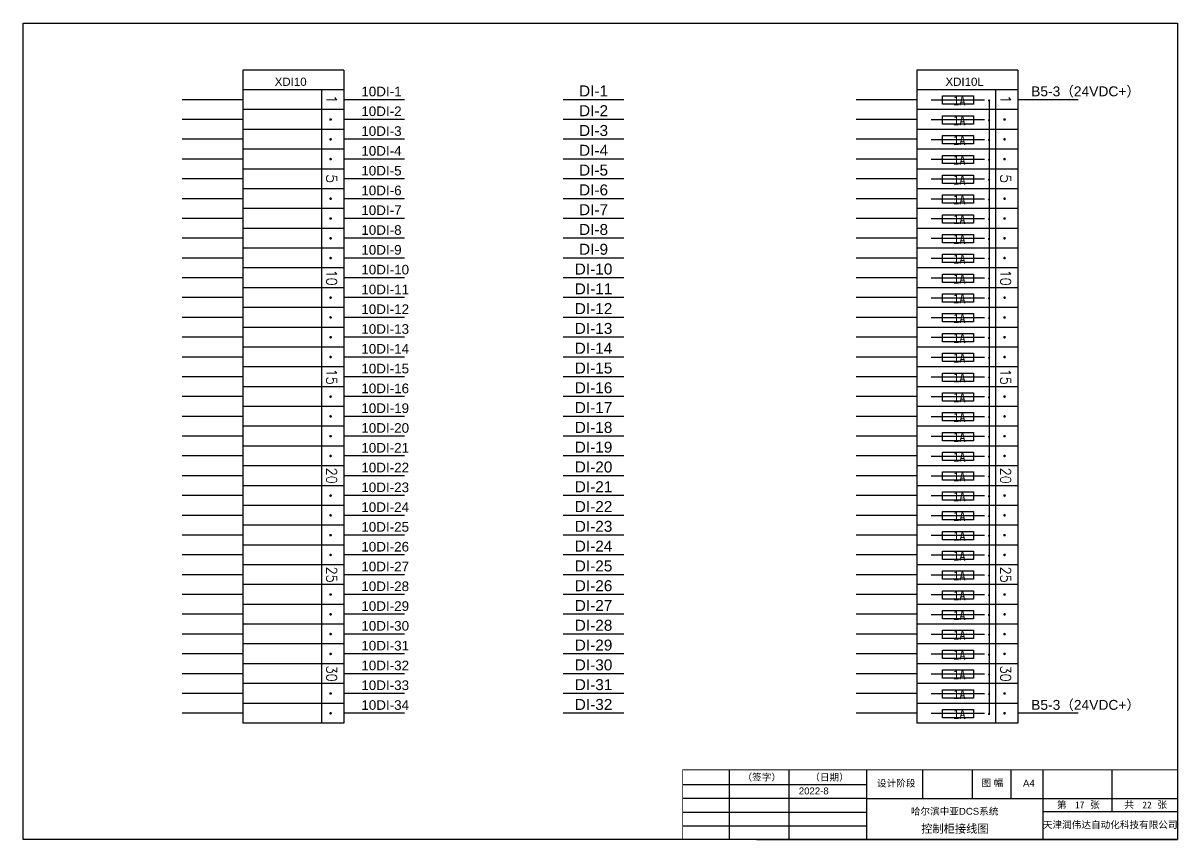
# Model space of a CAD drawing. Extents: x -159874 to -117758, y 9787 to 31117.
# Drawn here: x -126832 to -122631, y 13351 to 16323 of the extents above; entities that cross this region are included whole.
import ezdxf
from ezdxf.enums import TextEntityAlignment as Align

# ---------------------------------------------------------------- set-up
doc = ezdxf.new("R2010")
doc.units = 0
doc.layers.get('0').update_dxf_attribs({"linetype": 'CONTINUOUS'})
doc.layers.add('1', color=143, linetype='CONTINUOUS')
doc.layers.add('TEXT', color=3, linetype='CONTINUOUS')
doc.styles.add('Arial', font='arial.ttf')
doc.styles.add('ROMAND', font='romand')
doc.styles.get("Standard").update_dxf_attribs({"font": ''})
doc.styles.get('Standard').set_extended_font_data('SimSun')

msp = doc.modelspace()

# ---------------------------------------------------------------- linework, layer by layer
at = {"color": 1}
for p, q in [((-126032.86252, 16152.00423), (-126032.86252, 13775.95439)), ((-125665.58604, 16152.00423), (-126032.86252, 16152.00423)), ((-125665.58604, 16152.00423), (-125665.58604, 13775.95439)), ((-123580.87515, 16152.00425), (-123580.87515, 13775.9544)), ((-123213.59867, 16152.00425), (-123580.87515, 16152.00425)), ((-123213.59867, 16152.00425), (-123213.59867, 13775.9544)), ((-125665.58604, 16079.95441), (-126032.86252, 16079.95441)), ((-125746.38872, 16079.95441), (-125746.38872, 13775.95439)), ((-125665.58604, 16079.95441), (-125665.58604, 16007.90459)), ((-123213.59867, 16079.95442), (-123580.87515, 16079.95442)), ((-123294.40134, 16079.95442), (-123294.40134, 13775.9544)), ((-123213.59867, 16079.95442), (-123213.59867, 16007.9046)), ((-125665.58604, 16007.95439), (-126032.86252, 16007.95439)), ((-123213.59867, 16007.9544), (-123580.87515, 16007.9544)), ((-123334.62317, 16042.65433), (-123528.36118, 16042.65433)), ((-123334.62317, 15970.65433), (-123528.36118, 15970.65433)), ((-125665.58604, 15935.95439), (-126032.86252, 15935.95439)), ((-123213.59867, 15935.9544), (-123580.87515, 15935.9544)), ((-123334.62317, 15898.65433), (-123528.36118, 15898.65433)), ((-125665.58604, 15863.95439), (-126032.86252, 15863.95439)), ((-123213.59867, 15863.9544), (-123580.87515, 15863.9544)), ((-123334.62317, 15826.65433), (-123528.36118, 15826.65433)), ((-125665.58604, 15791.95439), (-126032.86252, 15791.95439)), ((-123213.59867, 15791.9544), (-123580.87515, 15791.9544)), ((-125665.58604, 15719.95439), (-126032.86252, 15719.95439)), ((-123213.59867, 15719.9544), (-123580.87515, 15719.9544)), ((-123334.62317, 15754.65433), (-123528.36118, 15754.65433)), ((-123334.62317, 15682.65433), (-123528.36118, 15682.65433)), ((-125665.58604, 15647.95439), (-126032.86252, 15647.95439)), ((-123213.59867, 15647.9544), (-123580.87515, 15647.9544)), ((-123334.62317, 15610.65433), (-123528.36118, 15610.65433)), ((-125665.58604, 15575.95439), (-126032.86252, 15575.95439)), ((-123213.59867, 15575.9544), (-123580.87515, 15575.9544)), ((-125665.58604, 15503.95439), (-126032.86252, 15503.95439)), ((-123213.59867, 15503.9544), (-123580.87515, 15503.9544)), ((-123334.62317, 15538.65433), (-123528.36118, 15538.65433)), ((-123334.62317, 15466.65433), (-123528.36118, 15466.65433)), ((-125665.58604, 15431.95439), (-126032.86252, 15431.95439)), ((-123213.59867, 15431.9544), (-123580.87515, 15431.9544)), ((-123334.62317, 15394.65433), (-123528.36118, 15394.65433)), ((-125665.58604, 15359.95439), (-126032.86252, 15359.95439)), ((-123213.59867, 15359.9544), (-123580.87515, 15359.9544)), ((-123334.62317, 15322.65433), (-123528.36118, 15322.65433)), ((-125665.58604, 15287.95439), (-126032.86252, 15287.95439)), ((-123213.59867, 15287.9544), (-123580.87515, 15287.9544)), ((-125665.58604, 15215.95439), (-126032.86252, 15215.95439)), ((-123213.59867, 15215.9544), (-123580.87515, 15215.9544)), ((-123334.62317, 15250.65433), (-123528.36118, 15250.65433)), ((-123334.62317, 15178.65433), (-123528.36118, 15178.65433)), ((-125665.58604, 15143.95439), (-126032.86252, 15143.95439)), ((-123213.59867, 15143.9544), (-123580.87515, 15143.9544)), ((-123334.62317, 15106.65433), (-123528.36118, 15106.65433)), ((-125665.58604, 15071.95439), (-126032.86252, 15071.95439)), ((-123213.59867, 15071.9544), (-123580.87515, 15071.9544)), ((-125665.58604, 14999.95439), (-126032.86252, 14999.95439)), ((-123213.59867, 14999.9544), (-123580.87515, 14999.9544)), ((-123334.62317, 15034.65433), (-123528.36118, 15034.65433)), ((-123334.62317, 14962.65433), (-123528.36118, 14962.65433)), ((-125665.58604, 14927.95439), (-126032.86252, 14927.95439)), ((-123213.59867, 14927.9544), (-123580.87515, 14927.9544)), ((-123334.62317, 14890.65433), (-123528.36118, 14890.65433)), ((-125665.58604, 14855.95439), (-126032.86252, 14855.95439)), ((-123213.59867, 14855.9544), (-123580.87515, 14855.9544)), ((-123334.62317, 14818.65433), (-123528.36118, 14818.65433)), ((-125665.58604, 14783.95439), (-126032.86252, 14783.95439)), ((-123213.59867, 14783.9544), (-123580.87515, 14783.9544)), ((-125665.58604, 14711.95439), (-126032.86252, 14711.95439)), ((-123213.59867, 14711.9544), (-123580.87515, 14711.9544)), ((-123334.62317, 14746.65433), (-123528.36118, 14746.65433)), ((-123334.62317, 14674.65433), (-123528.36118, 14674.65433)), ((-125665.58604, 14639.95439), (-126032.86252, 14639.95439)), ((-123213.59867, 14639.9544), (-123580.87515, 14639.9544)), ((-123334.62317, 14602.65433), (-123528.36118, 14602.65433)), ((-125665.58604, 14567.95439), (-126032.86252, 14567.95439)), ((-123213.59867, 14567.9544), (-123580.87515, 14567.9544)), ((-125665.58604, 14495.95439), (-126032.86252, 14495.95439)), ((-123213.59867, 14495.9544), (-123580.87515, 14495.9544)), ((-123334.62317, 14530.65433), (-123528.36118, 14530.65433)), ((-123334.62317, 14458.65433), (-123528.36118, 14458.65433)), ((-125665.58604, 14423.95439), (-126032.86252, 14423.95439)), ((-123213.59867, 14423.9544), (-123580.87515, 14423.9544)), ((-123334.62317, 14386.65433), (-123528.36118, 14386.65433)), ((-125665.58604, 14351.95439), (-126032.86252, 14351.95439)), ((-125665.58604, 14351.95439), (-126032.86252, 14351.95439)), ((-123213.59867, 14351.9544), (-123580.87515, 14351.9544)), ((-123213.59867, 14351.9544), (-123580.87515, 14351.9544)), ((-123334.62317, 14314.65433), (-123528.36118, 14314.65433)), ((-125665.58604, 14279.95439), (-126032.86252, 14279.95439)), ((-123213.59867, 14279.9544), (-123580.87515, 14279.9544)), ((-125665.58604, 14207.95439), (-126032.86252, 14207.95439)), ((-123213.59867, 14207.9544), (-123580.87515, 14207.9544)), ((-123334.62317, 14242.65433), (-123528.36118, 14242.65433)), ((-123334.62317, 14170.65433), (-123528.36118, 14170.65433)), ((-125665.58604, 14135.95439), (-126032.86252, 14135.95439)), ((-123213.59867, 14135.9544), (-123580.87515, 14135.9544)), ((-123334.62317, 14098.65433), (-123528.36118, 14098.65433)), ((-125665.58604, 14063.95439), (-126032.86252, 14063.95439)), ((-123213.59867, 14063.9544), (-123580.87515, 14063.9544)), ((-125665.58604, 13991.95439), (-126032.86252, 13991.95439)), ((-123213.59867, 13991.9544), (-123580.87515, 13991.9544)), ((-123334.62317, 14026.65433), (-123528.36118, 14026.65433)), ((-123334.62317, 13954.65433), (-123528.36118, 13954.65433)), ((-125665.58604, 13919.95439), (-126032.86252, 13919.95439)), ((-123213.59867, 13919.9544), (-123580.87515, 13919.9544)), ((-123334.62317, 13882.65433), (-123528.36118, 13882.65433)), ((-125665.58604, 13847.95439), (-126032.86252, 13847.95439)), ((-123213.59867, 13847.9544), (-123580.87515, 13847.9544)), ((-123334.62317, 13810.65433), (-123528.36118, 13810.65433)), ((-125665.58604, 13775.95439), (-126032.86252, 13775.95439)), ((-123213.59867, 13775.9544), (-123580.87515, 13775.9544))]:
    msp.add_line(p, q, dxfattribs=at)
for p, q in [((-126032.86252, 16043.9544), (-126253.31885, 16043.9544)), ((-125445.1297, 16043.9295), (-125665.58604, 16043.9295)), ((-123580.87515, 16043.95441), (-123801.33148, 16043.95441)), ((-123317.74208, 16043.28482), (-123317.74208, 13811.28482)), ((-122993.14233, 16043.92951), (-123213.59867, 16043.92951)), ((-126032.86252, 15971.95439), (-126253.31885, 15971.95439)), ((-125445.1297, 15971.9295), (-125665.58604, 15971.9295)), ((-123580.87515, 15971.9544), (-123801.33148, 15971.9544)), ((-126032.86252, 15899.95437), (-126253.31885, 15899.95437)), ((-125445.1297, 15899.9295), (-125665.58604, 15899.9295)), ((-123580.87515, 15899.95439), (-123801.33148, 15899.95439)), ((-126032.86252, 15827.95436), (-126253.31885, 15827.95436)), ((-125445.1297, 15827.9295), (-125665.58604, 15827.9295)), ((-123580.87515, 15827.95437), (-123801.33148, 15827.95437)), ((-126032.86252, 15755.95437), (-126253.31885, 15755.95437)), ((-125445.1297, 15755.9295), (-125665.58604, 15755.9295)), ((-123580.87515, 15755.95439), (-123801.33148, 15755.95439)), ((-126032.86252, 15683.95436), (-126253.31885, 15683.95436)), ((-125445.1297, 15683.9295), (-125665.58604, 15683.9295)), ((-123580.87515, 15683.95437), (-123801.33148, 15683.95437)), ((-126032.86252, 15611.95437), (-126253.31885, 15611.95437)), ((-125445.1297, 15611.9295), (-125665.58604, 15611.9295)), ((-123580.87515, 15611.95439), (-123801.33148, 15611.95439)), ((-126032.86252, 15539.95436), (-126253.31885, 15539.95436)), ((-125445.1297, 15539.9295), (-125665.58604, 15539.9295)), ((-123580.87515, 15539.95437), (-123801.33148, 15539.95437)), ((-126032.86252, 15467.95437), (-126253.31885, 15467.95437)), ((-125445.1297, 15467.9295), (-125665.58604, 15467.9295)), ((-123580.87515, 15467.95439), (-123801.33148, 15467.95439)), ((-126032.86252, 15395.95436), (-126253.31885, 15395.95436)), ((-125445.1297, 15395.9295), (-125665.58604, 15395.9295)), ((-123580.87515, 15395.95437), (-123801.33148, 15395.95437)), ((-126032.86252, 15323.95437), (-126253.31885, 15323.95437)), ((-125445.1297, 15323.9295), (-125665.58604, 15323.9295)), ((-123580.87515, 15323.95439), (-123801.33148, 15323.95439)), ((-126032.86252, 15251.95436), (-126253.31885, 15251.95436)), ((-125445.1297, 15251.9295), (-125665.58604, 15251.9295)), ((-123580.87515, 15251.95437), (-123801.33148, 15251.95437)), ((-126032.86252, 15179.95437), (-126253.31885, 15179.95437)), ((-125445.1297, 15179.9295), (-125665.58604, 15179.9295)), ((-123580.87515, 15179.95439), (-123801.33148, 15179.95439)), ((-126032.86252, 15107.95436), (-126253.31885, 15107.95436)), ((-125445.1297, 15107.9295), (-125665.58604, 15107.9295)), ((-123580.87515, 15107.95437), (-123801.33148, 15107.95437)), ((-126032.86252, 15035.95437), (-126253.31885, 15035.95437)), ((-125445.1297, 15035.9295), (-125665.58604, 15035.9295)), ((-123580.87515, 15035.95439), (-123801.33148, 15035.95439)), ((-126032.86252, 14963.95436), (-126253.31885, 14963.95436)), ((-125445.1297, 14963.9295), (-125665.58604, 14963.9295)), ((-123580.87515, 14963.95437), (-123801.33148, 14963.95437)), ((-126032.86252, 14891.95437), (-126253.31885, 14891.95437)), ((-125445.1297, 14891.9295), (-125665.58604, 14891.9295)), ((-123580.87515, 14891.95439), (-123801.33148, 14891.95439)), ((-126032.86252, 14819.95436), (-126253.31885, 14819.95436)), ((-125445.1297, 14819.9295), (-125665.58604, 14819.9295)), ((-123580.87515, 14819.95437), (-123801.33148, 14819.95437)), ((-126032.86252, 14747.95437), (-126253.31885, 14747.95437)), ((-125445.1297, 14747.9295), (-125665.58604, 14747.9295)), ((-123580.87515, 14747.95439), (-123801.33148, 14747.95439)), ((-126032.86252, 14675.95436), (-126253.31885, 14675.95436)), ((-125445.1297, 14675.9295), (-125665.58604, 14675.9295)), ((-123580.87515, 14675.95437), (-123801.33148, 14675.95437)), ((-126032.86252, 14603.95437), (-126253.31885, 14603.95437)), ((-125445.1297, 14603.9295), (-125665.58604, 14603.9295)), ((-123580.87515, 14603.95439), (-123801.33148, 14603.95439)), ((-126032.86252, 14531.95436), (-126253.31885, 14531.95436)), ((-125445.1297, 14531.9295), (-125665.58604, 14531.9295)), ((-123580.87515, 14531.95437), (-123801.33148, 14531.95437)), ((-126032.86252, 14459.95437), (-126253.31885, 14459.95437)), ((-125445.1297, 14459.9295), (-125665.58604, 14459.9295)), ((-123580.87515, 14459.95439), (-123801.33148, 14459.95439)), ((-126032.86252, 14387.95436), (-126253.31885, 14387.95436)), ((-125445.1297, 14387.9295), (-125665.58604, 14387.9295)), ((-123580.87515, 14387.95437), (-123801.33148, 14387.95437)), ((-126032.86252, 14315.95437), (-126253.31885, 14315.95437)), ((-125445.1297, 14315.9295), (-125665.58604, 14315.9295)), ((-123580.87515, 14315.95439), (-123801.33148, 14315.95439)), ((-126032.86252, 14243.95436), (-126253.31885, 14243.95436)), ((-125445.1297, 14243.9295), (-125665.58604, 14243.9295)), ((-123580.87515, 14243.95437), (-123801.33148, 14243.95437)), ((-126032.86252, 14171.95437), (-126253.31885, 14171.95437)), ((-125445.1297, 14171.9295), (-125665.58604, 14171.9295)), ((-123580.87515, 14171.95439), (-123801.33148, 14171.95439)), ((-126032.86252, 14099.95436), (-126253.31885, 14099.95436)), ((-125445.1297, 14099.9295), (-125665.58604, 14099.9295)), ((-123580.87515, 14099.95437), (-123801.33148, 14099.95437)), ((-126032.86252, 14027.95437), (-126253.31885, 14027.95437)), ((-125445.1297, 14027.9295), (-125665.58604, 14027.9295)), ((-123580.87515, 14027.95439), (-123801.33148, 14027.95439)), ((-126032.86252, 13955.95436), (-126253.31885, 13955.95436)), ((-125445.1297, 13955.9295), (-125665.58604, 13955.9295)), ((-123580.87515, 13955.95437), (-123801.33148, 13955.95437)), ((-126032.86252, 13883.95437), (-126253.31885, 13883.95437)), ((-125445.1297, 13883.9295), (-125665.58604, 13883.9295)), ((-123580.87515, 13883.95439), (-123801.33148, 13883.95439)), ((-126032.86252, 13811.95436), (-126253.31885, 13811.95436)), ((-125445.1297, 13811.9295), (-125665.58604, 13811.9295)), ((-123580.87515, 13811.95437), (-123801.33148, 13811.95437)), ((-122993.14233, 13811.92951), (-123213.59867, 13811.92951))]:
    msp.add_line(p, q)
for points in [[(-123374.28101, 16057.70204), (-123374.28101, 16027.43079), (-123487.14949, 16027.43079), (-123487.14949, 16057.70204)], [(-123374.28101, 15985.70204), (-123374.28101, 15955.43079), (-123487.14949, 15955.43079), (-123487.14949, 15985.70204)], [(-123374.28101, 15913.70204), (-123374.28101, 15883.43079), (-123487.14949, 15883.43079), (-123487.14949, 15913.70204)], [(-123374.28101, 15841.70204), (-123374.28101, 15811.43079), (-123487.14949, 15811.43079), (-123487.14949, 15841.70204)], [(-123374.28101, 15769.70204), (-123374.28101, 15739.43079), (-123487.14949, 15739.43079), (-123487.14949, 15769.70204)], [(-123374.28101, 15697.70204), (-123374.28101, 15667.43079), (-123487.14949, 15667.43079), (-123487.14949, 15697.70204)], [(-123374.28101, 15625.70204), (-123374.28101, 15595.43079), (-123487.14949, 15595.43079), (-123487.14949, 15625.70204)], [(-123374.28101, 15553.70204), (-123374.28101, 15523.43079), (-123487.14949, 15523.43079), (-123487.14949, 15553.70204)], [(-123374.28101, 15481.70204), (-123374.28101, 15451.43079), (-123487.14949, 15451.43079), (-123487.14949, 15481.70204)], [(-123374.28101, 15409.70204), (-123374.28101, 15379.43079), (-123487.14949, 15379.43079), (-123487.14949, 15409.70204)], [(-123374.28101, 15337.70204), (-123374.28101, 15307.43079), (-123487.14949, 15307.43079), (-123487.14949, 15337.70204)], [(-123374.28101, 15265.70204), (-123374.28101, 15235.43079), (-123487.14949, 15235.43079), (-123487.14949, 15265.70204)], [(-123374.28101, 15193.70204), (-123374.28101, 15163.43079), (-123487.14949, 15163.43079), (-123487.14949, 15193.70204)], [(-123374.28101, 15121.70204), (-123374.28101, 15091.43079), (-123487.14949, 15091.43079), (-123487.14949, 15121.70204)], [(-123374.28101, 15049.70204), (-123374.28101, 15019.43079), (-123487.14949, 15019.43079), (-123487.14949, 15049.70204)], [(-123374.28101, 14977.70204), (-123374.28101, 14947.43079), (-123487.14949, 14947.43079), (-123487.14949, 14977.70204)], [(-123374.28101, 14905.70204), (-123374.28101, 14875.43079), (-123487.14949, 14875.43079), (-123487.14949, 14905.70204)], [(-123374.28101, 14833.70204), (-123374.28101, 14803.43079), (-123487.14949, 14803.43079), (-123487.14949, 14833.70204)], [(-123374.28101, 14761.70204), (-123374.28101, 14731.43079), (-123487.14949, 14731.43079), (-123487.14949, 14761.70204)], [(-123374.28101, 14689.70204), (-123374.28101, 14659.43079), (-123487.14949, 14659.43079), (-123487.14949, 14689.70204)], [(-123374.28101, 14617.70204), (-123374.28101, 14587.43079), (-123487.14949, 14587.43079), (-123487.14949, 14617.70204)], [(-123374.28101, 14545.70204), (-123374.28101, 14515.43079), (-123487.14949, 14515.43079), (-123487.14949, 14545.70204)], [(-123374.28101, 14473.70204), (-123374.28101, 14443.43079), (-123487.14949, 14443.43079), (-123487.14949, 14473.70204)], [(-123374.28101, 14401.70204), (-123374.28101, 14371.43079), (-123487.14949, 14371.43079), (-123487.14949, 14401.70204)], [(-123374.28101, 14329.70204), (-123374.28101, 14299.43079), (-123487.14949, 14299.43079), (-123487.14949, 14329.70204)], [(-123374.28101, 14257.70204), (-123374.28101, 14227.43079), (-123487.14949, 14227.43079), (-123487.14949, 14257.70204)], [(-123374.28101, 14185.70204), (-123374.28101, 14155.43079), (-123487.14949, 14155.43079), (-123487.14949, 14185.70204)], [(-123374.28101, 14113.70204), (-123374.28101, 14083.43079), (-123487.14949, 14083.43079), (-123487.14949, 14113.70204)], [(-123374.28101, 14041.70204), (-123374.28101, 14011.43079), (-123487.14949, 14011.43079), (-123487.14949, 14041.70204)], [(-123374.28101, 13969.70204), (-123374.28101, 13939.43079), (-123487.14949, 13939.43079), (-123487.14949, 13969.70204)], [(-123374.28101, 13897.70204), (-123374.28101, 13867.43079), (-123487.14949, 13867.43079), (-123487.14949, 13897.70204)], [(-123374.28101, 13825.70204), (-123374.28101, 13795.43079), (-123487.14949, 13795.43079), (-123487.14949, 13825.70204)]]:
    msp.add_lwpolyline(points, close=True, dxfattribs=at)
at = {"layer": '1'}
for p, q in [((-126832.28727, 16322.76884), (-122632.2873, 16322.76884)), ((-126832.28727, 13352.76884), (-126832.28727, 16322.76884)), ((-122632.2873, 16322.76884), (-122632.2873, 13352.76884)), ((-124263.13688, 13606.24269), (-124263.13688, 13351.94418)), ((-124046.76562, 13606.24269), (-124046.76562, 13351.94418)), ((-123763.34583, 13606.24269), (-123763.34583, 13351.94418)), ((-123559.84782, 13606.24269), (-123559.84782, 13501.33555)), ((-123379.22003, 13606.24269), (-123379.22003, 13501.33555)), ((-123238.44909, 13606.24269), (-123238.44909, 13501.33555)), ((-123121.83413, 13606.24269), (-123121.83413, 13351.94418)), ((-122870.6263, 13606.24269), (-122870.6263, 13453.47743)), ((-124432.28735, 13552.76884), (-123763.34583, 13552.76884)), ((-124432.28735, 13502.76884), (-123763.34583, 13502.76884)), ((-123763.34583, 13501.33555), (-123017.82303, 13501.33555)), ((-123019.08764, 13501.33555), (-122632.2873, 13501.33555)), ((-124432.28735, 13452.76884), (-123763.34583, 13452.76884)), ((-122632.2873, 13453.47743), (-123121.83413, 13453.47743)), ((-124432.28735, 13402.76884), (-123763.34583, 13402.76884)), ((-122632.2873, 13352.76884), (-126832.28727, 13352.76884)), ((-124163.71225, 13352.76884), (-124432.28735, 13352.76885)), ((-124163.71225, 13352.76884), (-122632.2873, 13352.76884))]:
    msp.add_line(p, q, dxfattribs=at)
at = {"layer": '1', "const_width": 3}
for points in [[(-124432.28735, 13606.24269), (-122632.2873, 13606.24269)], [(-124432.28735, 13352.76885), (-124432.28735, 13606.24269)]]:
    msp.add_lwpolyline(points, dxfattribs=at)
at = {"layer": 'TEXT', "color": 0}
for p, q in [((-124646.53814, 16043.9544), (-124866.99448, 16043.9544)), ((-124646.53814, 15971.95439), (-124866.99448, 15971.95439)), ((-124646.53814, 15899.95437), (-124866.99448, 15899.95437)), ((-124646.53814, 15827.95436), (-124866.99448, 15827.95436)), ((-124646.53814, 15755.95437), (-124866.99448, 15755.95437)), ((-124646.53814, 15683.95436), (-124866.99448, 15683.95436)), ((-124646.53814, 15611.95437), (-124866.99448, 15611.95437)), ((-124646.53814, 15539.95436), (-124866.99448, 15539.95436)), ((-124646.53814, 15467.95437), (-124866.99448, 15467.95437)), ((-124646.53814, 15395.95436), (-124866.99448, 15395.95436)), ((-124646.53814, 15323.95437), (-124866.99448, 15323.95437)), ((-124646.53814, 15251.95436), (-124866.99448, 15251.95436)), ((-124646.53814, 15179.95437), (-124866.99448, 15179.95437)), ((-124646.53814, 15107.95436), (-124866.99448, 15107.95436)), ((-124646.53814, 15035.95437), (-124866.99448, 15035.95437)), ((-124646.53814, 14963.95436), (-124866.99448, 14963.95436)), ((-124646.53814, 14891.95437), (-124866.99448, 14891.95437)), ((-124646.53814, 14819.95436), (-124866.99448, 14819.95436)), ((-124646.53814, 14747.95437), (-124866.99448, 14747.95437)), ((-124646.53814, 14675.95436), (-124866.99448, 14675.95436)), ((-124646.53814, 14603.95437), (-124866.99448, 14603.95437)), ((-124646.53814, 14531.95436), (-124866.99448, 14531.95436)), ((-124646.53814, 14459.95437), (-124866.99448, 14459.95437)), ((-124646.53814, 14387.95436), (-124866.99448, 14387.95436)), ((-124646.53814, 14315.95437), (-124866.99448, 14315.95437)), ((-124646.53814, 14243.95436), (-124866.99448, 14243.95436)), ((-124646.53814, 14171.95437), (-124866.99448, 14171.95437)), ((-124646.53814, 14099.95436), (-124866.99448, 14099.95436)), ((-124646.53814, 14027.95436), (-124866.99448, 14027.95436)), ((-124646.53814, 13955.95436), (-124866.99448, 13955.95436)), ((-124646.53814, 13883.95436), (-124866.99448, 13883.95436)), ((-124646.53814, 13811.95436), (-124866.99448, 13811.95436))]:
    msp.add_line(p, q, dxfattribs=at)
at = {"layer": 'TEXT'}
for points, const_width in [([(-123317.74208, 16043.28482, 1), (-123317.74208, 16039.33472, 1)], 3.9501), ([(-125713.50856, 15974.32445, 1), (-125713.50856, 15969.58433, 1)], 4.74012), ([(-123317.74208, 15971.28482, 1), (-123317.74208, 15967.33472, 1)], 3.9501), ([(-123261.52119, 15974.32446, 1), (-123261.52119, 15969.58434, 1)], 4.74012), ([(-125713.50856, 15902.32445, 1), (-125713.50856, 15897.58433, 1)], 4.74012), ([(-123317.74208, 15899.28482, 1), (-123317.74208, 15895.33472, 1)], 3.9501), ([(-123261.52119, 15902.32446, 1), (-123261.52119, 15897.58434, 1)], 4.74012), ([(-125713.50856, 15830.32445, 1), (-125713.50856, 15825.58433, 1)], 4.74012), ([(-123317.74208, 15827.28482, 1), (-123317.74208, 15823.33472, 1)], 3.9501), ([(-123261.52119, 15830.32446, 1), (-123261.52119, 15825.58434, 1)], 4.74012), ([(-123317.74208, 15755.28482, 1), (-123317.74208, 15751.33472, 1)], 3.9501), ([(-125713.50856, 15686.32445, 1), (-125713.50856, 15681.58433, 1)], 4.74012), ([(-123317.74208, 15683.28482, 1), (-123317.74208, 15679.33472, 1)], 3.9501), ([(-123261.52119, 15686.32446, 1), (-123261.52119, 15681.58434, 1)], 4.74012), ([(-125713.50856, 15614.32445, 1), (-125713.50856, 15609.58433, 1)], 4.74012), ([(-123317.74208, 15611.28482, 1), (-123317.74208, 15607.33472, 1)], 3.9501), ([(-123261.52119, 15614.32446, 1), (-123261.52119, 15609.58434, 1)], 4.74012), ([(-125713.50856, 15542.32445, 1), (-125713.50856, 15537.58433, 1)], 4.74012), ([(-123317.74208, 15539.28482, 1), (-123317.74208, 15535.33472, 1)], 3.9501), ([(-123261.52119, 15542.32446, 1), (-123261.52119, 15537.58434, 1)], 4.74012), ([(-125713.50856, 15470.32445, 1), (-125713.50856, 15465.58433, 1)], 4.74012), ([(-123317.74208, 15467.28482, 1), (-123317.74208, 15463.33472, 1)], 3.9501), ([(-123261.52119, 15470.32446, 1), (-123261.52119, 15465.58434, 1)], 4.74012), ([(-123317.74208, 15395.28482, 1), (-123317.74208, 15391.33472, 1)], 3.9501), ([(-125713.50856, 15326.32445, 1), (-125713.50856, 15321.58433, 1)], 4.74012), ([(-123317.74208, 15323.28482, 1), (-123317.74208, 15319.33472, 1)], 3.9501), ([(-123261.52119, 15326.32446, 1), (-123261.52119, 15321.58434, 1)], 4.74012), ([(-125713.50856, 15254.32445, 1), (-125713.50856, 15249.58433, 1)], 4.74012), ([(-123317.74208, 15251.28482, 1), (-123317.74208, 15247.33472, 1)], 3.9501), ([(-123261.52119, 15254.32446, 1), (-123261.52119, 15249.58434, 1)], 4.74012), ([(-125713.50856, 15182.32445, 1), (-125713.50856, 15177.58433, 1)], 4.74012), ([(-123317.74208, 15179.28482, 1), (-123317.74208, 15175.33472, 1)], 3.9501), ([(-123261.52119, 15182.32446, 1), (-123261.52119, 15177.58434, 1)], 4.74012), ([(-125713.50856, 15110.32445, 1), (-125713.50856, 15105.58433, 1)], 4.74012), ([(-123317.74208, 15107.28482, 1), (-123317.74208, 15103.33472, 1)], 3.9501), ([(-123261.52119, 15110.32446, 1), (-123261.52119, 15105.58434, 1)], 4.74012), ([(-123317.74208, 15035.28482, 1), (-123317.74208, 15031.33472, 1)], 3.9501), ([(-125713.50856, 14966.32445, 1), (-125713.50856, 14961.58433, 1)], 4.74012), ([(-123317.74208, 14963.28482, 1), (-123317.74208, 14959.33472, 1)], 3.9501), ([(-123261.52119, 14966.32446, 1), (-123261.52119, 14961.58434, 1)], 4.74012), ([(-125713.50856, 14894.32445, 1), (-125713.50856, 14889.58433, 1)], 4.74012), ([(-123317.74208, 14891.28482, 1), (-123317.74208, 14887.33472, 1)], 3.9501), ([(-123261.52119, 14894.32446, 1), (-123261.52119, 14889.58434, 1)], 4.74012), ([(-125713.50856, 14822.32445, 1), (-125713.50856, 14817.58433, 1)], 4.74012), ([(-123317.74208, 14819.28482, 1), (-123317.74208, 14815.33472, 1)], 3.9501), ([(-123261.52119, 14822.32446, 1), (-123261.52119, 14817.58434, 1)], 4.74012), ([(-125713.50856, 14750.32445, 1), (-125713.50856, 14745.58433, 1)], 4.74012), ([(-123317.74208, 14747.28482, 1), (-123317.74208, 14743.33472, 1)], 3.9501), ([(-123261.52119, 14750.32446, 1), (-123261.52119, 14745.58434, 1)], 4.74012), ([(-123317.74208, 14675.28482, 1), (-123317.74208, 14671.33472, 1)], 3.9501), ([(-125713.50856, 14606.32445, 1), (-125713.50856, 14601.58433, 1)], 4.74012), ([(-123317.74208, 14603.28482, 1), (-123317.74208, 14599.33472, 1)], 3.9501), ([(-123261.52119, 14606.32446, 1), (-123261.52119, 14601.58434, 1)], 4.74012), ([(-125713.50856, 14534.32445, 1), (-125713.50856, 14529.58433, 1)], 4.74012), ([(-123317.74208, 14531.28482, 1), (-123317.74208, 14527.33472, 1)], 3.9501), ([(-123261.52119, 14534.32446, 1), (-123261.52119, 14529.58434, 1)], 4.74012), ([(-125713.50856, 14462.32445, 1), (-125713.50856, 14457.58433, 1)], 4.74012), ([(-123317.74208, 14459.28482, 1), (-123317.74208, 14455.33472, 1)], 3.9501), ([(-123261.52119, 14462.32446, 1), (-123261.52119, 14457.58434, 1)], 4.74012), ([(-125713.50856, 14390.32445, 1), (-125713.50856, 14385.58433, 1)], 4.74012), ([(-123317.74208, 14387.28482, 1), (-123317.74208, 14383.33472, 1)], 3.9501), ([(-123261.52119, 14390.32446, 1), (-123261.52119, 14385.58434, 1)], 4.74012), ([(-123317.74208, 14315.28482, 1), (-123317.74208, 14311.33472, 1)], 3.9501), ([(-125713.50856, 14246.32445, 1), (-125713.50856, 14241.58433, 1)], 4.74012), ([(-123317.74208, 14243.28482, 1), (-123317.74208, 14239.33472, 1)], 3.9501), ([(-123261.52119, 14246.32446, 1), (-123261.52119, 14241.58434, 1)], 4.74012), ([(-125713.50856, 14174.32445, 1), (-125713.50856, 14169.58433, 1)], 4.74012), ([(-123317.74208, 14171.28482, 1), (-123317.74208, 14167.33472, 1)], 3.9501), ([(-123261.52119, 14174.32446, 1), (-123261.52119, 14169.58434, 1)], 4.74012), ([(-125713.50856, 14102.32445, 1), (-125713.50856, 14097.58433, 1)], 4.74012), ([(-123317.74208, 14099.28482, 1), (-123317.74208, 14095.33472, 1)], 3.9501), ([(-123261.52119, 14102.32446, 1), (-123261.52119, 14097.58434, 1)], 4.74012), ([(-125713.50856, 14030.32445, 1), (-125713.50856, 14025.58433, 1)], 4.74012), ([(-123317.74208, 14027.28482, 1), (-123317.74208, 14023.33472, 1)], 3.9501), ([(-123261.52119, 14030.32446, 1), (-123261.52119, 14025.58434, 1)], 4.74012), ([(-123317.74208, 13955.28482, 1), (-123317.74208, 13951.33472, 1)], 3.9501), ([(-125713.50856, 13886.32445, 1), (-125713.50856, 13881.58433, 1)], 4.74012), ([(-123317.74208, 13883.28482, 1), (-123317.74208, 13879.33472, 1)], 3.9501), ([(-123261.52119, 13886.32446, 1), (-123261.52119, 13881.58434, 1)], 4.74012), ([(-125713.50856, 13814.32445, 1), (-125713.50856, 13809.58433, 1)], 4.74012), ([(-123317.74208, 13811.28482, 1), (-123317.74208, 13807.33472, 1)], 3.9501), ([(-123261.52119, 13814.32446, 1), (-123261.52119, 13809.58434, 1)], 4.74012)]:
    msp.add_lwpolyline(points, format="xyb", close=True, dxfattribs=dict(at, const_width=const_width))

# ---------------------------------------------------------------- texts
at = {"layer": '1', "style": 'Arial'}
for s, p in [('（签字）', (-124214.8898, 13566.84092)), ('（日期）', (-123968.45272, 13566.84092)), ('设计阶段', (-123725.67296, 13544.87627)), ('图 幅', (-123345.41211, 13546.01976)), ('2022-8', (-124010.0302, 13516.9255)), ('A4', (-123194.28861, 13544.92425))]:
    msp.add_text(s, height=25, dxfattribs=at).set_placement(p)
at = {"layer": '1'}
for s, p in [('第     张', (-123070.81105, 13466.82003)), ('17', (-123005.25217, 13465.76494)), ('共     张', (-122825.62756, 13466.82003)), ('22', (-122760.06868, 13465.76494))]:
    msp.add_text(s, height=25, dxfattribs=at).set_placement(p)
at = {"layer": '1', "style": 'Arial'}
for s, height, p in [('哈尔滨中亚DCS系统', 25, (-123443.13541, 13455.31281)), ('控制柜接线图', 30, (-123442.12788, 13391.84145)), ('天津润伟达自动化科技有限公司', 25, (-122876.93945, 13406.28636))]:
    msp.add_text(s, height=height, dxfattribs=at).set_placement(p, align=Align.MIDDLE_CENTER)
at = {"layer": 'TEXT', "style": 'Arial'}
for s, p in [('XDI10', (-125858.70361, 16094.46915)), ('XDI10L', (-123406.71624, 16094.46916))]:
    msp.add_text(s, height=29.9, dxfattribs=at).set_placement(p, align=Align.CENTER)
at = {"layer": 'TEXT', "color": 0, "style": 'Arial'}
for s, p in [('10DI-1', (-125601.85355, 16056.46941)), ('10DI-2', (-125601.85355, 15984.46941)), ('10DI-3', (-125601.85355, 15912.46941)), ('10DI-4', (-125601.85355, 15840.46941)), ('10DI-5', (-125601.85355, 15768.46941)), ('10DI-6', (-125601.85355, 15696.46941)), ('10DI-7', (-125601.85355, 15624.46941)), ('10DI-8', (-125601.85355, 15552.46941)), ('10DI-9', (-125601.85355, 15480.41961)), ('10DI-10', (-125601.85355, 15408.41961)), ('10DI-11', (-125601.85355, 15336.41961)), ('10DI-12', (-125601.85355, 15264.41961)), ('10DI-13', (-125601.85355, 15192.41961)), ('10DI-14', (-125601.85355, 15120.41961)), ('10DI-15', (-125601.85355, 15048.41961)), ('10DI-16', (-125601.85355, 14976.41961)), ('10DI-19', (-125601.85355, 14904.41961)), ('10DI-20', (-125601.85355, 14832.41961)), ('10DI-21', (-125601.85355, 14760.41961)), ('10DI-22', (-125601.85355, 14688.41961)), ('10DI-23', (-125601.85355, 14616.41961)), ('10DI-24', (-125601.85355, 14544.41961)), ('10DI-25', (-125601.85355, 14472.41961)), ('10DI-26', (-125601.85355, 14400.41961)), ('10DI-27', (-125601.85355, 14328.41961)), ('10DI-28', (-125601.85355, 14256.41961)), ('10DI-29', (-125601.85355, 14184.41961)), ('10DI-30', (-125601.85355, 14112.41961)), ('10DI-31', (-125601.85355, 14040.41961)), ('10DI-32', (-125601.85355, 13968.41961)), ('10DI-33', (-125601.85355, 13896.41961)), ('10DI-34', (-125601.85355, 13824.41961))]:
    msp.add_text(s, height=35, dxfattribs=at).set_placement(p)
for s, p in [('DI-1', (-124756.74354, 16056.012)), ('DI-2', (-124756.74354, 15984.01199)), ('DI-3', (-124756.74354, 15912.01198)), ('DI-4', (-124756.74354, 15840.01197)), ('DI-5', (-124756.74354, 15768.01198)), ('DI-6', (-124756.74354, 15696.01197)), ('DI-7', (-124756.74354, 15624.01195)), ('DI-8', (-124756.74354, 15552.01194)), ('DI-9', (-124756.74354, 15480.01198)), ('DI-10', (-124756.74354, 15408.01197)), ('DI-11', (-124756.74354, 15336.01195)), ('DI-12', (-124756.74354, 15264.01194)), ('DI-13', (-124756.74354, 15192.01198)), ('DI-14', (-124756.74354, 15120.01197)), ('DI-15', (-124756.74354, 15048.01195)), ('DI-16', (-124756.74354, 14976.01194)), ('DI-17', (-124756.74354, 14904.01198)), ('DI-18', (-124756.74354, 14832.01197)), ('DI-19', (-124756.74354, 14760.01195)), ('DI-20', (-124756.74354, 14688.01194)), ('DI-21', (-124756.74354, 14616.01195)), ('DI-22', (-124756.74354, 14544.01194)), ('DI-23', (-124756.74354, 14472.01193)), ('DI-24', (-124756.74354, 14400.01192)), ('DI-25', (-124756.74354, 14328.01195)), ('DI-26', (-124756.74354, 14256.01194)), ('DI-27', (-124756.74354, 14184.01193)), ('DI-28', (-124756.74354, 14112.01192)), ('DI-29', (-124756.74354, 14040.01192)), ('DI-30', (-124756.74354, 13968.01192)), ('DI-31', (-124756.74354, 13896.01192)), ('DI-32', (-124756.74354, 13824.01192))]:
    msp.add_text(s, height=40, dxfattribs=at).set_placement(p, align=Align.CENTER)
at = {"layer": 'TEXT', "style": 'Arial'}
for p in [(-123164.74162, 16056.46942), (-123164.74162, 13824.46942)]:
    msp.add_text('B5-3（24VDC+）', height=36, dxfattribs=at).set_placement(p)
at = {"layer": 'TEXT', "style": 'ROMAND'}
for s, p in [('1', (-125728.51104, 16045.03373)), ('1', (-123276.52367, 16045.03374)), ('5', (-125728.51104, 15756.83443)), ('5', (-123276.52367, 15756.83444))]:
    msp.add_text(s, height=37.92096, rotation=270, dxfattribs=at).set_placement(p, align=Align.CENTER)
at = {"layer": 'TEXT'}
for p in [(-123425.87401, 16023.41053), (-123425.87401, 15951.41053), (-123425.87401, 15879.41053), (-123425.87401, 15807.41053), (-123425.87401, 15735.41053), (-123425.87401, 15663.41053), (-123425.87401, 15591.41053), (-123425.87401, 15519.41053), (-123425.87401, 15447.41053), (-123425.87401, 15375.41053), (-123425.87401, 15303.41053), (-123425.87401, 15231.41053), (-123425.87401, 15159.41053), (-123425.87401, 15087.41053), (-123425.87401, 15015.41053), (-123425.87401, 14943.41053), (-123425.87401, 14871.41053), (-123425.87401, 14799.41053), (-123425.87401, 14727.41053), (-123425.87401, 14655.41053), (-123425.87401, 14583.41053), (-123425.87401, 14511.41053), (-123425.87401, 14439.41053), (-123425.87401, 14367.41053), (-123425.87401, 14295.41053), (-123425.87401, 14223.41053), (-123425.87401, 14151.41053), (-123425.87401, 14079.41053), (-123425.87401, 14007.41053), (-123425.87401, 13935.41053), (-123425.87401, 13863.41053), (-123425.87401, 13791.41053)]:
    msp.add_text('1A', height=33, dxfattribs=at).set_placement(p, align=Align.CENTER)
at = {"layer": 'TEXT', "style": 'ROMAND', "width": 0.9}
for s, p in [('10', (-125728.51104, 15396.58531)), ('10', (-123276.52367, 15396.58532)), ('15', (-125728.51104, 15036.33619)), ('15', (-123276.52367, 15036.3362)), ('20', (-125728.51104, 14676.08707)), ('20', (-123276.52367, 14676.08708)), ('25', (-125728.51104, 14316.33619)), ('25', (-123276.52367, 14316.3362)), ('30', (-125728.51104, 13956.08707)), ('30', (-123276.52367, 13956.08708))]:
    msp.add_text(s, height=37.92096, rotation=270, dxfattribs=at).set_placement(p, align=Align.CENTER)

doc.saveas('drawing.dxf')
